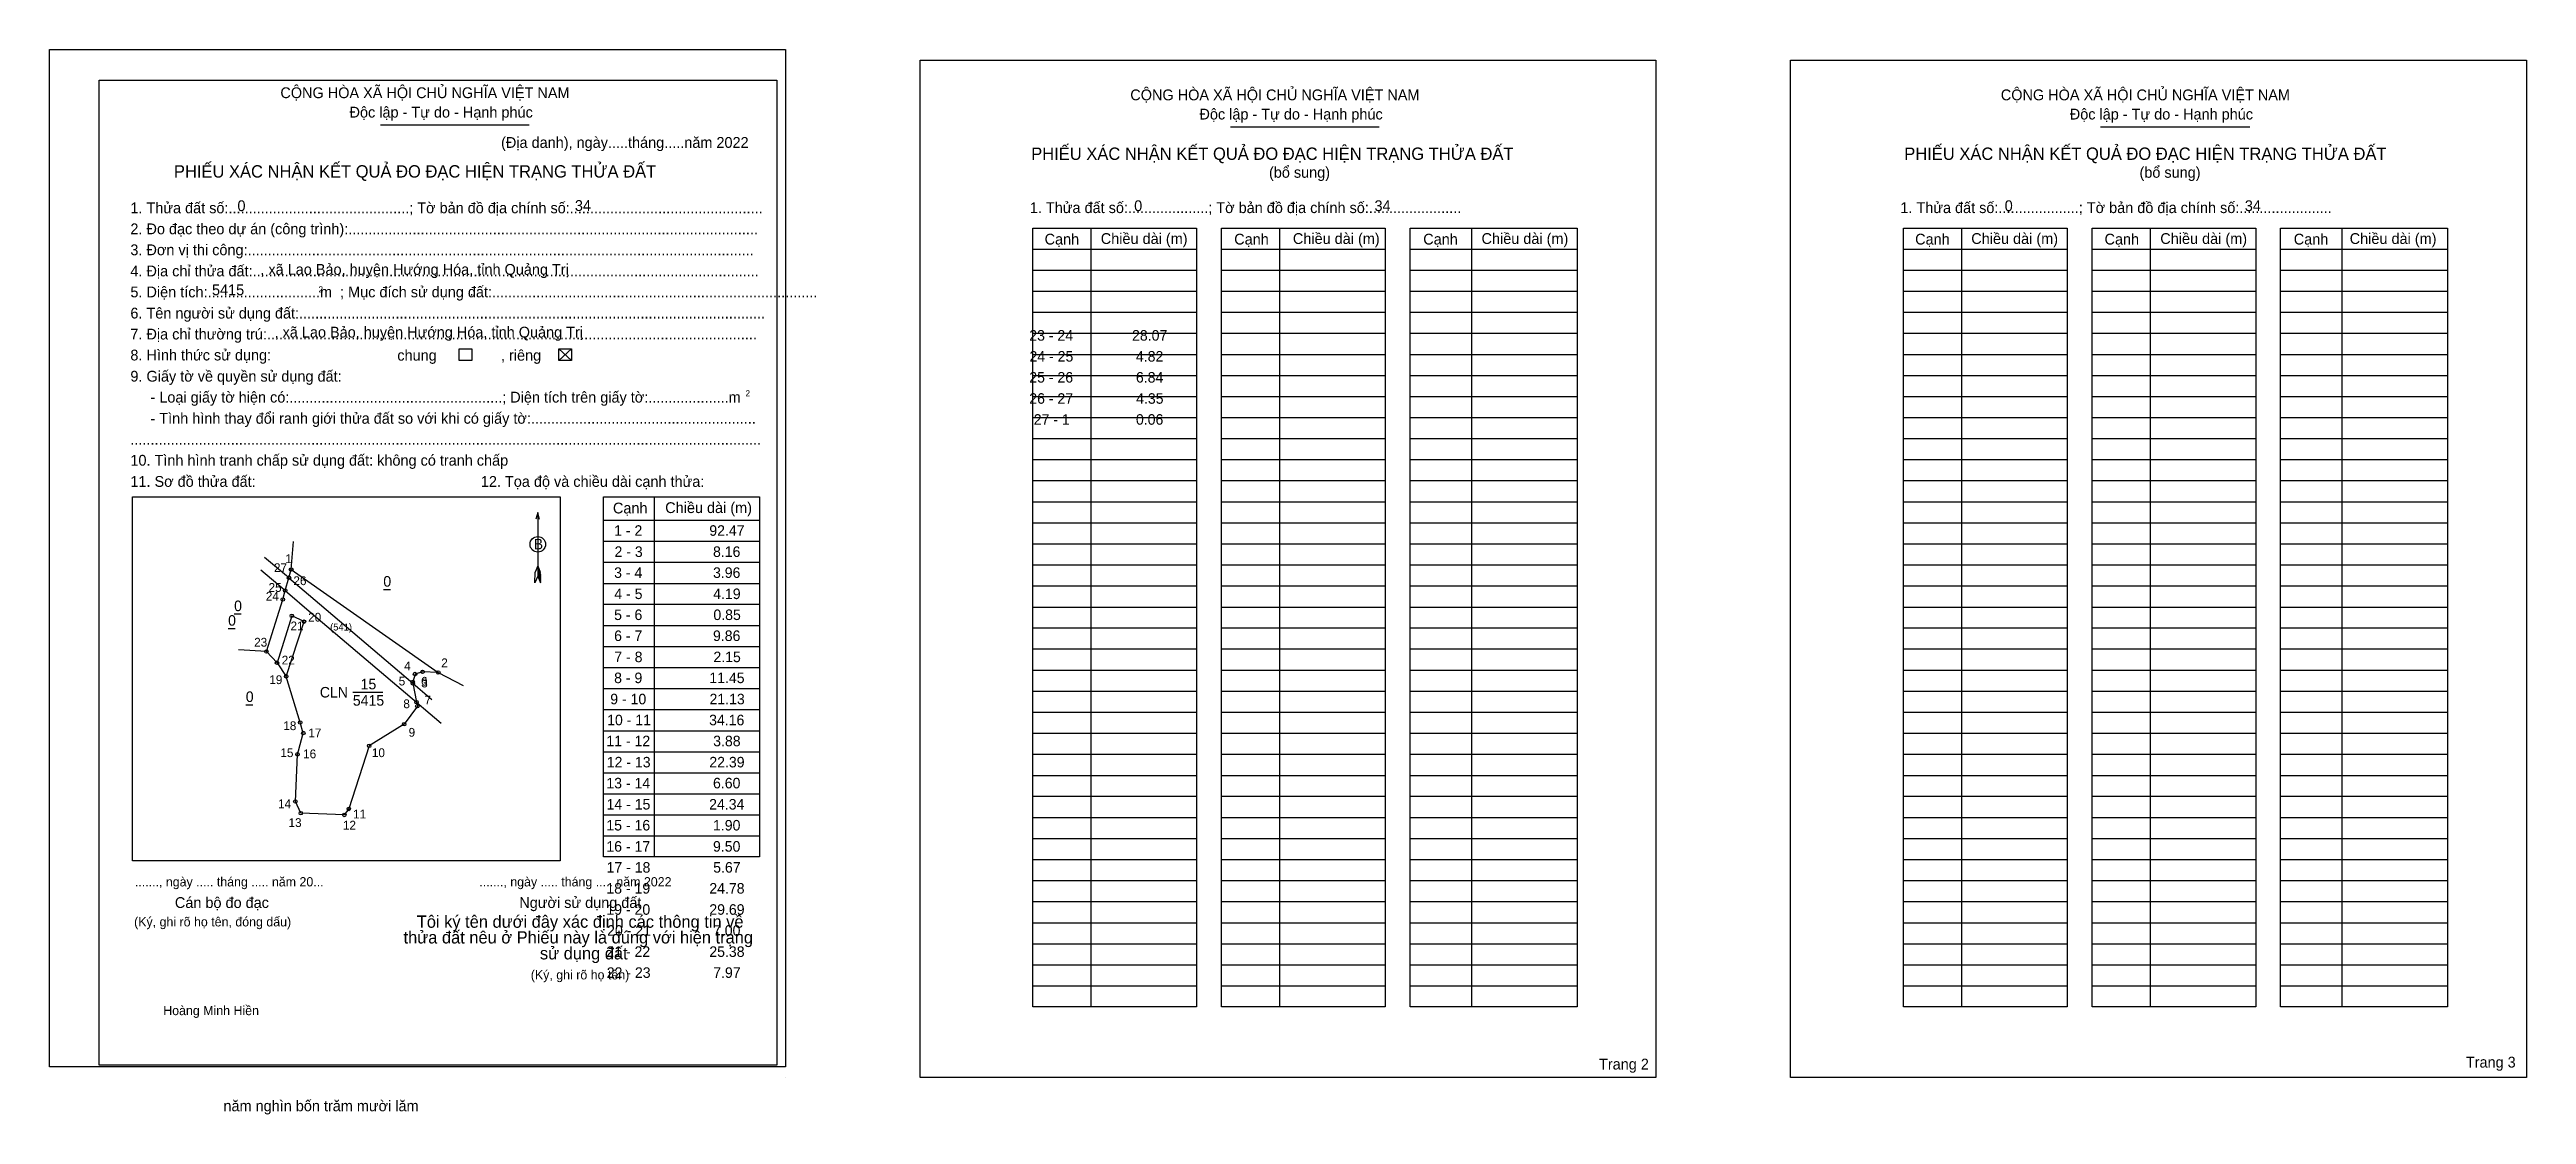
# Model space of a CAD drawing. Extents: x 538106 to 1533003, y 1837169 to 5161138.
# Drawn here: x 538106 to 539381, y 1837169 to 1837717 of the extents above.
import ezdxf

# ---------------------------------------------------------------- set-up
doc = ezdxf.new("R2010")
doc.units = 0
for name, color, linetype in [('Level 1', 7, 'Continuous'), ('Level 10', 7, 'Continuous'), ('Level 11', 7, 'Continuous'), ('Level 13', 7, 'Continuous'), ('Level 2', 7, 'Continuous'), ('Level 27', 7, 'Continuous'), ('Level 3', 7, 'Continuous'), ('Level 36', 7, 'Continuous'), ('Level 48', 7, 'Continuous'), ('Level 50', 7, 'Continuous'), ('Level 52', 7, 'Continuous'), ('Level 59', 7, 'Continuous'), ('Level 6', 7, 'Continuous'), ('Level 9', 7, 'Continuous')]:
    doc.layers.add(name, color=color, linetype=linetype)

msp = doc.modelspace()

# ---------------------------------------------------------------- linework, layer by layer
at = {"layer": 'Level 1'}
for p, q in [((538106.4, 1837711.5), (538106.4, 1837711.5)), ((538554.5, 1837711.5), (538554.5, 1837711.5)), ((538276.7, 1837678.2), (538353.3, 1837678.2)), ((538714.2, 1837677.2), (538790.8, 1837677.2)), ((539162.2, 1837677.2), (539238.9, 1837677.2)), ((538642.4, 1837625.1), (538642.4, 1837224)), ((538739.5, 1837625.1), (538739.5, 1837224)), ((538838.3, 1837625.1), (538838.3, 1837224)), ((539090.5, 1837625.1), (539090.5, 1837224)), ((539187.6, 1837625.1), (539187.6, 1837224)), ((539286.4, 1837625.1), (539286.4, 1837224)), ((538612.6, 1837614.2), (538696.8, 1837614.2)), ((538612.6, 1837603.4), (538696.8, 1837603.4)), ((538709.7, 1837614.2), (538793.9, 1837614.2)), ((538709.7, 1837603.4), (538793.9, 1837603.4)), ((538806.7, 1837614.2), (538892.7, 1837614.2)), ((538806.7, 1837603.4), (538892.7, 1837603.4)), ((539060.7, 1837614.2), (539144.9, 1837614.2)), ((539060.7, 1837603.4), (539144.9, 1837603.4)), ((539157.8, 1837614.2), (539242, 1837614.2)), ((539157.8, 1837603.4), (539242, 1837603.4)), ((539254.8, 1837614.2), (539340.8, 1837614.2)), ((539254.8, 1837603.4), (539340.8, 1837603.4)), ((538612.6, 1837592.6), (538696.8, 1837592.6)), ((538709.7, 1837592.6), (538793.9, 1837592.6)), ((538806.7, 1837592.6), (538892.7, 1837592.6)), ((539060.7, 1837592.6), (539144.9, 1837592.6)), ((539157.8, 1837592.6), (539242, 1837592.6)), ((539254.8, 1837592.6), (539340.8, 1837592.6)), ((538612.6, 1837581.7), (538696.8, 1837581.7)), ((538709.7, 1837581.7), (538793.9, 1837581.7)), ((538806.7, 1837581.7), (538892.7, 1837581.7)), ((539060.7, 1837581.7), (539144.9, 1837581.7)), ((539157.8, 1837581.7), (539242, 1837581.7)), ((539254.8, 1837581.7), (539340.8, 1837581.7)), ((538612.6, 1837570.9), (538696.8, 1837570.9)), ((538709.7, 1837570.9), (538793.9, 1837570.9)), ((538806.7, 1837570.9), (538892.7, 1837570.9)), ((539060.7, 1837570.9), (539144.9, 1837570.9)), ((539157.8, 1837570.9), (539242, 1837570.9)), ((539254.8, 1837570.9), (539340.8, 1837570.9)), ((538368.5, 1837562.8), (538375, 1837556.8)), ((538368.5, 1837556.8), (538375, 1837562.8)), ((538612.6, 1837560), (538696.8, 1837560)), ((538709.7, 1837560), (538793.9, 1837560)), ((538806.7, 1837560), (538892.7, 1837560)), ((539060.7, 1837560), (539144.9, 1837560)), ((539157.8, 1837560), (539242, 1837560)), ((539254.8, 1837560), (539340.8, 1837560)), ((538612.6, 1837549.2), (538696.8, 1837549.2)), ((538709.7, 1837549.2), (538793.9, 1837549.2)), ((538806.7, 1837549.2), (538892.7, 1837549.2)), ((539060.7, 1837549.2), (539144.9, 1837549.2)), ((539157.8, 1837549.2), (539242, 1837549.2)), ((539254.8, 1837549.2), (539340.8, 1837549.2)), ((538612.6, 1837538.4), (538696.8, 1837538.4)), ((538612.6, 1837527.5), (538696.8, 1837527.5)), ((538709.7, 1837538.4), (538793.9, 1837538.4)), ((538709.7, 1837527.5), (538793.9, 1837527.5)), ((538806.7, 1837538.4), (538892.7, 1837538.4)), ((538806.7, 1837527.5), (538892.7, 1837527.5)), ((539060.7, 1837538.4), (539144.9, 1837538.4)), ((539060.7, 1837527.5), (539144.9, 1837527.5)), ((539157.8, 1837538.4), (539242, 1837538.4)), ((539157.8, 1837527.5), (539242, 1837527.5)), ((539254.8, 1837538.4), (539340.8, 1837538.4)), ((539254.8, 1837527.5), (539340.8, 1837527.5)), ((538612.6, 1837516.7), (538696.8, 1837516.7)), ((538709.7, 1837516.7), (538793.9, 1837516.7)), ((538806.7, 1837516.7), (538892.7, 1837516.7)), ((539060.7, 1837516.7), (539144.9, 1837516.7)), ((539157.8, 1837516.7), (539242, 1837516.7)), ((539254.8, 1837516.7), (539340.8, 1837516.7)), ((538612.6, 1837505.8), (538696.8, 1837505.8)), ((538709.7, 1837505.8), (538793.9, 1837505.8)), ((538806.7, 1837505.8), (538892.7, 1837505.8)), ((539060.7, 1837505.8), (539144.9, 1837505.8)), ((539157.8, 1837505.8), (539242, 1837505.8)), ((539254.8, 1837505.8), (539340.8, 1837505.8)), ((538612.6, 1837495), (538696.8, 1837495)), ((538709.7, 1837495), (538793.9, 1837495)), ((538806.7, 1837495), (538892.7, 1837495)), ((539060.7, 1837495), (539144.9, 1837495)), ((539157.8, 1837495), (539242, 1837495)), ((539254.8, 1837495), (539340.8, 1837495)), ((538149, 1837486.7), (538149, 1837486.7)), ((538357.7, 1837478.6), (538357.7, 1837445.8)), ((538417.6, 1837486.7), (538417.6, 1837301.2)), ((538612.6, 1837484.1), (538696.8, 1837484.1)), ((538709.7, 1837484.1), (538793.9, 1837484.1)), ((538806.7, 1837484.1), (538892.7, 1837484.1)), ((539060.7, 1837484.1), (539144.9, 1837484.1)), ((539157.8, 1837484.1), (539242, 1837484.1)), ((539254.8, 1837484.1), (539340.8, 1837484.1)), ((538391.5, 1837474.6), (538471.9, 1837474.6)), ((538391.5, 1837463.8), (538471.9, 1837463.8)), ((538612.6, 1837473.3), (538696.8, 1837473.3)), ((538612.6, 1837462.5), (538696.8, 1837462.5)), ((538709.7, 1837473.3), (538793.9, 1837473.3)), ((538709.7, 1837462.5), (538793.9, 1837462.5)), ((538806.7, 1837473.3), (538892.7, 1837473.3)), ((538806.7, 1837462.5), (538892.7, 1837462.5)), ((539060.7, 1837473.3), (539144.9, 1837473.3)), ((539060.7, 1837462.5), (539144.9, 1837462.5)), ((539157.8, 1837473.3), (539242, 1837473.3)), ((539157.8, 1837462.5), (539242, 1837462.5)), ((539254.8, 1837473.3), (539340.8, 1837473.3)), ((539254.8, 1837462.5), (539340.8, 1837462.5)), ((538357.7, 1837451.2), (538356.3, 1837447.9)), ((538357.7, 1837451.2), (538359, 1837447.9)), ((538357.7, 1837450.7), (538359, 1837447.4)), ((538357.7, 1837450.3), (538359, 1837446.9)), ((538357.7, 1837449.8), (538359.1, 1837446.4)), ((538391.5, 1837453), (538471.9, 1837453)), ((538612.6, 1837451.6), (538696.8, 1837451.6)), ((538709.7, 1837451.6), (538793.9, 1837451.6)), ((538806.7, 1837451.6), (538892.7, 1837451.6)), ((539060.7, 1837451.6), (539144.9, 1837451.6)), ((539157.8, 1837451.6), (539242, 1837451.6)), ((539254.8, 1837451.6), (539340.8, 1837451.6)), ((538356.2, 1837442.4), (538356.3, 1837447.9)), ((538357.7, 1837445.8), (538356.2, 1837442.4)), ((538357.7, 1837449.3), (538359.1, 1837445.9)), ((538357.7, 1837448.8), (538359.1, 1837445.4)), ((538357.7, 1837448.4), (538359.1, 1837445)), ((538357.7, 1837447.9), (538359.1, 1837444.5)), ((538357.7, 1837447.4), (538359.1, 1837444)), ((538357.7, 1837447), (538359.1, 1837443.5)), ((538357.7, 1837446.5), (538359.1, 1837443)), ((538357.7, 1837445.8), (538359.1, 1837442.4)), ((538359.1, 1837442.4), (538359, 1837447.9)), ((538391.5, 1837442.1), (538471.9, 1837442.1)), ((538612.6, 1837440.8), (538696.8, 1837440.8)), ((538709.7, 1837440.8), (538793.9, 1837440.8)), ((538806.7, 1837440.8), (538892.7, 1837440.8)), ((539060.7, 1837440.8), (539144.9, 1837440.8)), ((539157.8, 1837440.8), (539242, 1837440.8)), ((539254.8, 1837440.8), (539340.8, 1837440.8)), ((538391.5, 1837431.3), (538471.9, 1837431.3)), ((538612.6, 1837429.9), (538696.8, 1837429.9)), ((538709.7, 1837429.9), (538793.9, 1837429.9)), ((538806.7, 1837429.9), (538892.7, 1837429.9)), ((539060.7, 1837429.9), (539144.9, 1837429.9)), ((539157.8, 1837429.9), (539242, 1837429.9)), ((539254.8, 1837429.9), (539340.8, 1837429.9)), ((538391.5, 1837420.4), (538471.9, 1837420.4)), ((538612.6, 1837419.1), (538696.8, 1837419.1)), ((538709.7, 1837419.1), (538793.9, 1837419.1)), ((538806.7, 1837419.1), (538892.7, 1837419.1)), ((539060.7, 1837419.1), (539144.9, 1837419.1)), ((539157.8, 1837419.1), (539242, 1837419.1)), ((539254.8, 1837419.1), (539340.8, 1837419.1)), ((538391.5, 1837409.6), (538471.9, 1837409.6)), ((538391.5, 1837398.8), (538471.9, 1837398.8)), ((538612.6, 1837408.3), (538696.8, 1837408.3)), ((538709.7, 1837408.3), (538793.9, 1837408.3)), ((538806.7, 1837408.3), (538892.7, 1837408.3)), ((539060.7, 1837408.3), (539144.9, 1837408.3)), ((539157.8, 1837408.3), (539242, 1837408.3)), ((539254.8, 1837408.3), (539340.8, 1837408.3)), ((538391.5, 1837387.9), (538471.9, 1837387.9)), ((538612.6, 1837397.4), (538696.8, 1837397.4)), ((538612.6, 1837386.6), (538696.8, 1837386.6)), ((538709.7, 1837397.4), (538793.9, 1837397.4)), ((538709.7, 1837386.6), (538793.9, 1837386.6)), ((538806.7, 1837397.4), (538892.7, 1837397.4)), ((538806.7, 1837386.6), (538892.7, 1837386.6)), ((539060.7, 1837397.4), (539144.9, 1837397.4)), ((539060.7, 1837386.6), (539144.9, 1837386.6)), ((539157.8, 1837397.4), (539242, 1837397.4)), ((539157.8, 1837386.6), (539242, 1837386.6)), ((539254.8, 1837397.4), (539340.8, 1837397.4)), ((539254.8, 1837386.6), (539340.8, 1837386.6)), ((538391.5, 1837377.1), (538471.9, 1837377.1)), ((538612.6, 1837375.7), (538696.8, 1837375.7)), ((538709.7, 1837375.7), (538793.9, 1837375.7)), ((538806.7, 1837375.7), (538892.7, 1837375.7)), ((539060.7, 1837375.7), (539144.9, 1837375.7)), ((539157.8, 1837375.7), (539242, 1837375.7)), ((539254.8, 1837375.7), (539340.8, 1837375.7)), ((538391.5, 1837366.2), (538471.9, 1837366.2)), ((538612.6, 1837364.9), (538696.8, 1837364.9)), ((538709.7, 1837364.9), (538793.9, 1837364.9)), ((538806.7, 1837364.9), (538892.7, 1837364.9)), ((539060.7, 1837364.9), (539144.9, 1837364.9)), ((539157.8, 1837364.9), (539242, 1837364.9)), ((539254.8, 1837364.9), (539340.8, 1837364.9)), ((538391.5, 1837355.4), (538471.9, 1837355.4)), ((538612.6, 1837354.1), (538696.8, 1837354.1)), ((538709.7, 1837354.1), (538793.9, 1837354.1)), ((538806.7, 1837354.1), (538892.7, 1837354.1)), ((539060.7, 1837354.1), (539144.9, 1837354.1)), ((539157.8, 1837354.1), (539242, 1837354.1)), ((539254.8, 1837354.1), (539340.8, 1837354.1)), ((538391.5, 1837344.5), (538471.9, 1837344.5)), ((538612.6, 1837343.2), (538696.8, 1837343.2)), ((538709.7, 1837343.2), (538793.9, 1837343.2)), ((538806.7, 1837343.2), (538892.7, 1837343.2)), ((539060.7, 1837343.2), (539144.9, 1837343.2)), ((539157.8, 1837343.2), (539242, 1837343.2)), ((539254.8, 1837343.2), (539340.8, 1837343.2)), ((538391.5, 1837333.7), (538471.9, 1837333.7)), ((538391.5, 1837322.9), (538471.9, 1837322.9)), ((538612.6, 1837332.4), (538696.8, 1837332.4)), ((538709.7, 1837332.4), (538793.9, 1837332.4)), ((538806.7, 1837332.4), (538892.7, 1837332.4)), ((539060.7, 1837332.4), (539144.9, 1837332.4)), ((539157.8, 1837332.4), (539242, 1837332.4)), ((539254.8, 1837332.4), (539340.8, 1837332.4)), ((538391.5, 1837312), (538471.9, 1837312)), ((538612.6, 1837321.5), (538696.8, 1837321.5)), ((538612.6, 1837310.7), (538696.8, 1837310.7)), ((538709.7, 1837321.5), (538793.9, 1837321.5)), ((538709.7, 1837310.7), (538793.9, 1837310.7)), ((538806.7, 1837321.5), (538892.7, 1837321.5)), ((538806.7, 1837310.7), (538892.7, 1837310.7)), ((539060.7, 1837321.5), (539144.9, 1837321.5)), ((539060.7, 1837310.7), (539144.9, 1837310.7)), ((539157.8, 1837321.5), (539242, 1837321.5)), ((539157.8, 1837310.7), (539242, 1837310.7)), ((539254.8, 1837321.5), (539340.8, 1837321.5)), ((539254.8, 1837310.7), (539340.8, 1837310.7)), ((538369.2, 1837299.1), (538369.2, 1837299.1)), ((538612.6, 1837299.8), (538696.8, 1837299.8)), ((538709.7, 1837299.8), (538793.9, 1837299.8)), ((538806.7, 1837299.8), (538892.7, 1837299.8)), ((539060.7, 1837299.8), (539144.9, 1837299.8)), ((539157.8, 1837299.8), (539242, 1837299.8)), ((539254.8, 1837299.8), (539340.8, 1837299.8)), ((538612.6, 1837289), (538696.8, 1837289)), ((538709.7, 1837289), (538793.9, 1837289)), ((538806.7, 1837289), (538892.7, 1837289)), ((539060.7, 1837289), (539144.9, 1837289)), ((539157.8, 1837289), (539242, 1837289)), ((539254.8, 1837289), (539340.8, 1837289)), ((538612.6, 1837278.2), (538696.8, 1837278.2)), ((538709.7, 1837278.2), (538793.9, 1837278.2)), ((538806.7, 1837278.2), (538892.7, 1837278.2)), ((539060.7, 1837278.2), (539144.9, 1837278.2)), ((539157.8, 1837278.2), (539242, 1837278.2)), ((539254.8, 1837278.2), (539340.8, 1837278.2)), ((538612.6, 1837267.3), (538696.8, 1837267.3)), ((538709.7, 1837267.3), (538793.9, 1837267.3)), ((538806.7, 1837267.3), (538892.7, 1837267.3)), ((539060.7, 1837267.3), (539144.9, 1837267.3)), ((539157.8, 1837267.3), (539242, 1837267.3)), ((539254.8, 1837267.3), (539340.8, 1837267.3)), ((538612.6, 1837256.5), (538696.8, 1837256.5)), ((538612.6, 1837245.6), (538696.8, 1837245.6)), ((538709.7, 1837256.5), (538793.9, 1837256.5)), ((538709.7, 1837245.6), (538793.9, 1837245.6)), ((538806.7, 1837256.5), (538892.7, 1837256.5)), ((538806.7, 1837245.6), (538892.7, 1837245.6)), ((539060.7, 1837256.5), (539144.9, 1837256.5)), ((539060.7, 1837245.6), (539144.9, 1837245.6)), ((539157.8, 1837256.5), (539242, 1837256.5)), ((539157.8, 1837245.6), (539242, 1837245.6)), ((539254.8, 1837256.5), (539340.8, 1837256.5)), ((539254.8, 1837245.6), (539340.8, 1837245.6)), ((538612.6, 1837234.8), (538696.8, 1837234.8)), ((538709.7, 1837234.8), (538793.9, 1837234.8)), ((538806.7, 1837234.8), (538892.7, 1837234.8)), ((539060.7, 1837234.8), (539144.9, 1837234.8)), ((539157.8, 1837234.8), (539242, 1837234.8)), ((539254.8, 1837234.8), (539340.8, 1837234.8)), ((538485.2, 1837187.5), (538485.2, 1837187.5)), ((538933.3, 1837187.5), (538933.3, 1837187.5))]:
    msp.add_line(p, q, dxfattribs=at)
for points in [[(538612.6, 1837625.1), (538696.8, 1837625.1), (538696.8, 1837224), (538612.6, 1837224)], [(538709.7, 1837625.1), (538793.9, 1837625.1), (538793.9, 1837224), (538709.7, 1837224)], [(538806.7, 1837625.1), (538892.7, 1837625.1), (538892.7, 1837224), (538806.7, 1837224)], [(539060.7, 1837625.1), (539144.9, 1837625.1), (539144.9, 1837224), (539060.7, 1837224)], [(539157.8, 1837625.1), (539242, 1837625.1), (539242, 1837224), (539157.8, 1837224)], [(539254.8, 1837625.1), (539340.8, 1837625.1), (539340.8, 1837224), (539254.8, 1837224)], [(538149, 1837486.7), (538369.2, 1837486.7), (538369.2, 1837299.1), (538149, 1837299.1)], [(538391.5, 1837486.7), (538471.9, 1837486.7), (538471.9, 1837301.2), (538391.5, 1837301.2)]]:
    msp.add_lwpolyline(points, close=True, dxfattribs=at)
msp.add_lwpolyline([(538358.6, 1837475.1), (538357.7, 1837478.6), (538356.7, 1837475.1)], dxfattribs=at)
msp.add_circle((538357.7, 1837462.2), 4, dxfattribs=at)
at = {"layer": 'Level 10'}
msp.add_lwpolyline([(538218, 1837407), (538226.5, 1837433.8), (538227.7, 1837438.4), (538229.6, 1837445), (538230.7, 1837449.2), (538230.8, 1837449.2), (538306.5, 1837396.2), (538298.4, 1837396.5), (538294.5, 1837395.4), (538293.3, 1837391.4), (538293.4, 1837390.6), (538295.3, 1837380.9), (538295.7, 1837378.8), (538288.9, 1837369.6), (538270.9, 1837358.4), (538260.4, 1837325.9), (538258.1, 1837322.8), (538235.7, 1837323.7), (538232.9, 1837329.7), (538234, 1837354), (538234.5, 1837355.8), (538237, 1837365), (538235.4, 1837370.4), (538228.2, 1837394.2), (538237.4, 1837422.4), (538231.1, 1837425.4), (538223.5, 1837401.2)], close=True, dxfattribs=at)
at = {"layer": 'Level 11'}
for centre in [(538230.7, 1837449.2), (538230.8, 1837449.2), (538227.7, 1837438.4), (538229.6, 1837445), (538226.5, 1837433.8), (538231.1, 1837425.4), (538237.4, 1837422.4), (538218, 1837407), (538218, 1837407), (538223.5, 1837401.2), (538228.2, 1837394.2), (538293.3, 1837391.4), (538293.4, 1837390.6), (538294.5, 1837395.4), (538298.4, 1837396.5), (538306.5, 1837396.2), (538295.3, 1837380.9), (538295.7, 1837378.8), (538235.4, 1837370.4), (538237, 1837365), (538288.9, 1837369.6), (538234, 1837354), (538270.9, 1837358.4), (538232.9, 1837329.7), (538235.7, 1837323.7), (538258.1, 1837322.8), (538260.4, 1837325.9)]:
    msp.add_circle(centre, 0.903, dxfattribs=at)
at = {"layer": 'Level 2'}
for points in [[(538106.4, 1837717.1), (538485.2, 1837717.1), (538485.2, 1837193.1), (538106.4, 1837193.1)], [(538554.5, 1837711.5), (538933.3, 1837711.5), (538933.3, 1837187.5), (538554.5, 1837187.5)], [(539002.5, 1837711.5), (539381.4, 1837711.5), (539381.4, 1837187.5), (539002.5, 1837187.5)]]:
    msp.add_lwpolyline(points, close=True, dxfattribs=at)
at = {"layer": 'Level 27'}
for p, q in [((538230.7, 1837449.2), (538231.9, 1837463.6)), ((538218, 1837407), (538203.6, 1837407.9)), ((538223.5, 1837401.2), (538228.2, 1837394.2)), ((538306.5, 1837396.2), (538319.3, 1837389.4))]:
    msp.add_line(p, q, dxfattribs=at)
at = {"layer": 'Level 3'}
msp.add_lwpolyline([(538132, 1837701.3), (538480.7, 1837701.3), (538480.7, 1837194), (538132, 1837194)], close=True, dxfattribs=at)
at = {"layer": 'Level 50'}
for points in [[(538317.3, 1837562.8), (538323.8, 1837562.8), (538323.8, 1837556.8), (538317.3, 1837556.8)], [(538368.5, 1837562.8), (538375, 1837562.8), (538375, 1837556.8), (538368.5, 1837556.8)]]:
    msp.add_lwpolyline(points, close=True, dxfattribs=at)
at = {"layer": 'Level 59'}
for points in [[(538217.1, 1837455.6), (538228.3, 1837446.1), (538229.6, 1837445), (538245.4, 1837431.5), (538293.4, 1837390.6), (538293.4, 1837390.6), (538296, 1837388.4), (538303.1, 1837382.3)], [(538215.2, 1837449.1), (538227.2, 1837438.9), (538227.7, 1837438.4), (538241.3, 1837426.8), (538295.2, 1837380.9), (538295.3, 1837380.9), (538298.9, 1837377.8), (538307.9, 1837370.1)]]:
    msp.add_lwpolyline(points, dxfattribs=at)
at = {"layer": 'Level 9'}
for p, q in [((538278.2, 1837439), (538281.9, 1837439)), ((538201.4, 1837426.4), (538205.1, 1837426.4)), ((538198.3, 1837418.9), (538202, 1837418.9)), ((538262.5, 1837386), (538278, 1837386)), ((538207.4, 1837379.6), (538211.1, 1837379.6))]:
    msp.add_line(p, q, dxfattribs=at)

# ---------------------------------------------------------------- texts
at = {"layer": 'Level 1'}
for s, height, p in [('CỘNG HÒA XÃ HỘI CHỦ NGHĨA VIỆT NAM', 5.565, (538225.2, 1837692)), ('CỘNG HÒA XÃ HỘI CHỦ NGHĨA VIỆT NAM', 5.565, (538662.7, 1837690.9)), ('CỘNG HÒA XÃ HỘI CHỦ NGHĨA VIỆT NAM', 5.565, (539110.8, 1837690.9)), ('Độc lập - Tự do - Hạnh phúc', 5.565, (538260.8, 1837682)), ('Độc lập - Tự do - Hạnh phúc', 5.565, (538698.3, 1837681)), ('Độc lập - Tự do - Hạnh phúc', 5.565, (539146.3, 1837681)), ('(Địa danh), ngày.....tháng.....năm 2022', 5.565, (538338.8, 1837666.4)), ('PHIẾU XÁC NHẬN KẾT QUẢ ĐO ĐẠC HIỆN TRẠNG THỬA ĐẤT', 6.36, (538611.7, 1837660.2)), ('PHIẾU XÁC NHẬN KẾT QUẢ ĐO ĐẠC HIỆN TRẠNG THỬA ĐẤT', 6.36, (539061.1, 1837660.2)), ('PHIẾU XÁC NHẬN KẾT QUẢ ĐO ĐẠC HIỆN TRẠNG THỬA ĐẤT', 6.36, (538170.4, 1837651.1)), ('(bổ sung)', 5.56, (538734.1, 1837651)), ('(bổ sung)', 5.56, (539182.2, 1837651)), ('1. Thửa đất số:.............................................; Tờ bản đồ địa chính số:................................................', 5.5648, (538148, 1837632.7)), ('1. Thửa đất số:....................; Tờ bản đồ địa chính số:.......................', 5.565, (538611, 1837632.8)), ('1. Thửa đất số:....................; Tờ bản đồ địa chính số:.......................', 5.565, (539059.1, 1837632.8)), ('3. Đơn vị thi công:..............................................................................................................................', 5.5648, (538148, 1837611.1)), ('2. Đo đạc theo dự án (công trình):......................................................................................................', 5.5648, (538148, 1837621.9)), ('Cạnh', 5.56, (538618.6, 1837616.6)), ('Chiều dài (m)', 5.565, (538647.5, 1837616.9)), ('Cạnh', 5.56, (538716.2, 1837616.6)), ('Chiều dài (m)', 5.565, (538746.4, 1837616.9)), ('Cạnh', 5.56, (538813.5, 1837616.6)), ('Chiều dài (m)', 5.565, (538843.5, 1837616.9)), ('Cạnh', 5.56, (539066.7, 1837616.6)), ('Chiều dài (m)', 5.565, (539095.6, 1837616.9)), ('Cạnh', 5.56, (539164.2, 1837616.6)), ('Chiều dài (m)', 5.565, (539192.9, 1837616.9)), ('Cạnh', 5.56, (539261.6, 1837616.6)), ('Chiều dài (m)', 5.565, (539290.4, 1837616.9)), ('4. Địa chỉ thửa đất:..............................................................................................................................', 5.5648, (538148, 1837600.2)), ('5. Diện tích:............................m  ; Mục đích sử dụng đất:.................................................................................', 5.5648, (538148, 1837589.4)), ('2', 3.18, (538244.8, 1837591.9)), ('6. Tên người sử dụng đất:....................................................................................................................', 5.5648, (538148, 1837578.5)), ('7. Địa chỉ thường trú:..........................................................................................................................', 5.5648, (538148, 1837567.7)), ('9. Giấy tờ về quyền sử dụng đất:', 5.565, (538148, 1837546)), ('chung                , riêng', 5.565, (538285.4, 1837556.8)), ('     - Loại giấy tờ hiện có:.....................................................; Diện tích trên giấy tờ:....................m', 5.5648, (538148, 1837535.2)), ('2', 3.18, (538464.6, 1837538.4)), ('     - Tình hình thay đổi ranh giới thửa đất so với khi có giấy tờ:........................................................', 5.5648, (538148, 1837524.3)), ('.............................................................................................................................................................', 5.5648, (538148, 1837513.5)), ('10. Tình hình tranh chấp sử dụng đất: không có tranh chấp', 5.565, (538148, 1837502.7)), ('11. Sơ đồ thửa đất:', 5.565, (538148, 1837491.8)), ('12. Tọa độ và chiều dài cạnh thửa:', 5.565, (538328.4, 1837491.8)), ('Cạnh', 5.56, (538396.4, 1837478.1)), ('Chiều dài (m)', 5.565, (538423.3, 1837478.3)), ('B', 5.42, (538355.6, 1837459.6)), ('(541)', 3.61, (538250.8, 1837417.8)), ('......., ngày ..... tháng ..... năm 20...', 4.77, (538150.3, 1837286)), ('......., ngày ..... tháng ..... năm 2022', 4.77, (538327.6, 1837286)), ('Cán bộ đo đạc', 5.565, (538170.9, 1837274.9)), ('Tôi ký tên dưới đây xác định các thông tin về', 6.324, (538295.4, 1837264.7)), ('Người sử dụng đất', 5.565, (538348.2, 1837274.9)), ('(Ký, ghi rõ họ tên, đóng dấu)', 4.77, (538149.9, 1837265.4)), ('thửa đất nêu ở Phiếu này là đúng với hiện trạng', 6.324, (538288.6, 1837256.6)), ('sử dụng đất', 6.324, (538358.8, 1837248.4)), ('(Ký, ghi rõ họ tên)', 4.77, (538354.1, 1837238.1)), ('Hoàng Minh Hiền', 4.77, (538164.9, 1837219.7)), ('Trang 2', 5.56, (538904, 1837191.7)), ('Trang 3', 5.56, (539350.2, 1837192.7))]:
    msp.add_text(s, height=height, dxfattribs=at).set_placement(p)
at = {"layer": 'Level 13'}
for s, p in [('CLN', (538245.5, 1837383.3)), ('15', (538266.5, 1837387.5)), ('5415', (538262.5, 1837379.1))]:
    msp.add_text(s, height=5.42, dxfattribs=at).set_placement(p)
at = {"layer": 'Level 36'}
for p in [(538278.2, 1837440.4), (538198.3, 1837420.3), (538201.4, 1837427.8), (538207.4, 1837381)]:
    msp.add_text('0', height=5.42, dxfattribs=at).set_placement(p)
at = {"layer": 'Level 48'}
msp.add_text('8. Hình thức sử dụng:', height=5.565, dxfattribs=at).set_placement((538148, 1837556.9))
at = {"layer": 'Level 52'}
for s, p in [('23 - 24', (538610.7, 1837567.1)), ('28.07', (538663.6, 1837567.1)), ('24 - 25', (538610.8, 1837556.3)), ('4.82', (538665.6, 1837556.3)), ('25 - 26', (538610.7, 1837545.5)), ('26 - 27', (538610.7, 1837534.6)), ('4.35', (538665.7, 1837534.6)), ('6.84', (538665.6, 1837545.5)), ('27 - 1', (538613, 1837523.8)), ('0.06', (538665.6, 1837523.8)), ('1 - 2', (538397, 1837466.6)), ('92.47', (538446, 1837466.6)), ('3 - 4', (538397, 1837444.9)), ('2 - 3', (538397.2, 1837455.7)), ('3.96', (538447.9, 1837444.9)), ('8.16', (538447.9, 1837455.7)), ('4 - 5', (538397.1, 1837434)), ('4.19', (538448, 1837434)), ('5 - 6', (538397, 1837423.2)), ('0.85', (538448.1, 1837423.2)), ('6 - 7', (538397, 1837412.4)), ('9.86', (538447.9, 1837412.4)), ('7 - 8', (538397.1, 1837401.5)), ('2.15', (538448.1, 1837401.5)), ('8 - 9', (538397, 1837390.7)), ('11.45', (538446, 1837390.7)), ('10 - 11', (538393.4, 1837369)), ('9 - 10', (538395, 1837379.8)), ('34.16', (538445.9, 1837369)), ('21.13', (538446.1, 1837379.8)), ('11 - 12', (538393, 1837358.2)), ('3.88', (538448, 1837358.2)), ('12 - 13', (538393.2, 1837347.3)), ('22.39', (538446, 1837347.3)), ('13 - 14', (538393, 1837336.5)), ('6.60', (538447.9, 1837336.5)), ('14 - 15', (538393.1, 1837325.6)), ('24.34', (538445.9, 1837325.6)), ('15 - 16', (538393, 1837314.8)), ('16 - 17', (538393, 1837303.9)), ('9.50', (538447.9, 1837303.9)), ('1.90', (538447.9, 1837314.8)), ('17 - 18', (538393.1, 1837293.1)), ('5.67', (538448, 1837293.1)), ('18 - 19', (538393, 1837282.3)), ('24.78', (538446, 1837282.3)), ('19 - 20', (538393, 1837271.4)), ('29.69', (538446, 1837271.4)), ('20 - 21', (538393.4, 1837260.6)), ('7.00', (538447.9, 1837260.6)), ('21 - 22', (538393, 1837249.7)), ('25.38', (538446, 1837249.7)), ('22 - 23', (538393.2, 1837238.9)), ('7.97', (538448, 1837238.9))]:
    msp.add_text(s, height=5.42, dxfattribs=at).set_placement(p)
at = {"layer": 'Level 6'}
for s, height, p in [('0', 5.57, (538203.1, 1837633.8)), ('34', 5.57, (538376.8, 1837633.9)), ('0', 5.57, (538664.7, 1837633.8)), ('34', 5.57, (538788.4, 1837633.8)), ('0', 5.57, (539112.8, 1837633.8)), ('34', 5.57, (539236.4, 1837633.8)), (', xã Lao Bảo, huyện Hướng Hóa, tỉnh Quảng Trị', 5.565, (538214.9, 1837601)), ('5415', 5.57, (538190, 1837590.5)), ('.', 5.57, (538322.6, 1837590.2)), (', xã Lao Bảo, huyện Hướng Hóa, tỉnh Quảng Trị', 5.565, (538222.2, 1837568.7)), ('năm nghìn bốn trăm mười lăm', 5.565, (538195.9, 1837170.2))]:
    msp.add_text(s, height=height, dxfattribs=at).set_placement(p)
at = {"layer": 'Level 9'}
for s, p in [('27', (538221.9, 1837447.9)), ('1', (538227.7, 1837452.5)), ('24', (538217.7, 1837433.2)), ('25', (538219.1, 1837437.7)), ('26', (538231.9, 1837441.2)), ('20', (538239.5, 1837422.4)), ('23', (538211.7, 1837409.5)), ('21', (538230.4, 1837417.9)), ('22', (538225.9, 1837400.3)), ('4', (538288.9, 1837397.3)), ('2', (538308, 1837398.9)), ('19', (538219.5, 1837390.2)), ('5', (538286.1, 1837389.5)), ('6', (538297.6, 1837389.4)), ('3', (538297.7, 1837388.5)), ('8', (538288.5, 1837377.8)), ('7', (538299.4, 1837379.7)), ('18', (538226.7, 1837366.5)), ('17', (538239.6, 1837362.8)), ('9', (538291.2, 1837363.1)), ('15', (538225.2, 1837352.6)), ('16', (538236.9, 1837352)), ('10', (538272.3, 1837352.6)), ('14', (538224, 1837326.3)), ('11', (538262.6, 1837321)), ('13', (538229.4, 1837316.6)), ('12', (538257.4, 1837315.3))]:
    msp.add_text(s, height=4.52, dxfattribs=at).set_placement(p)

doc.saveas('drawing.dxf')
